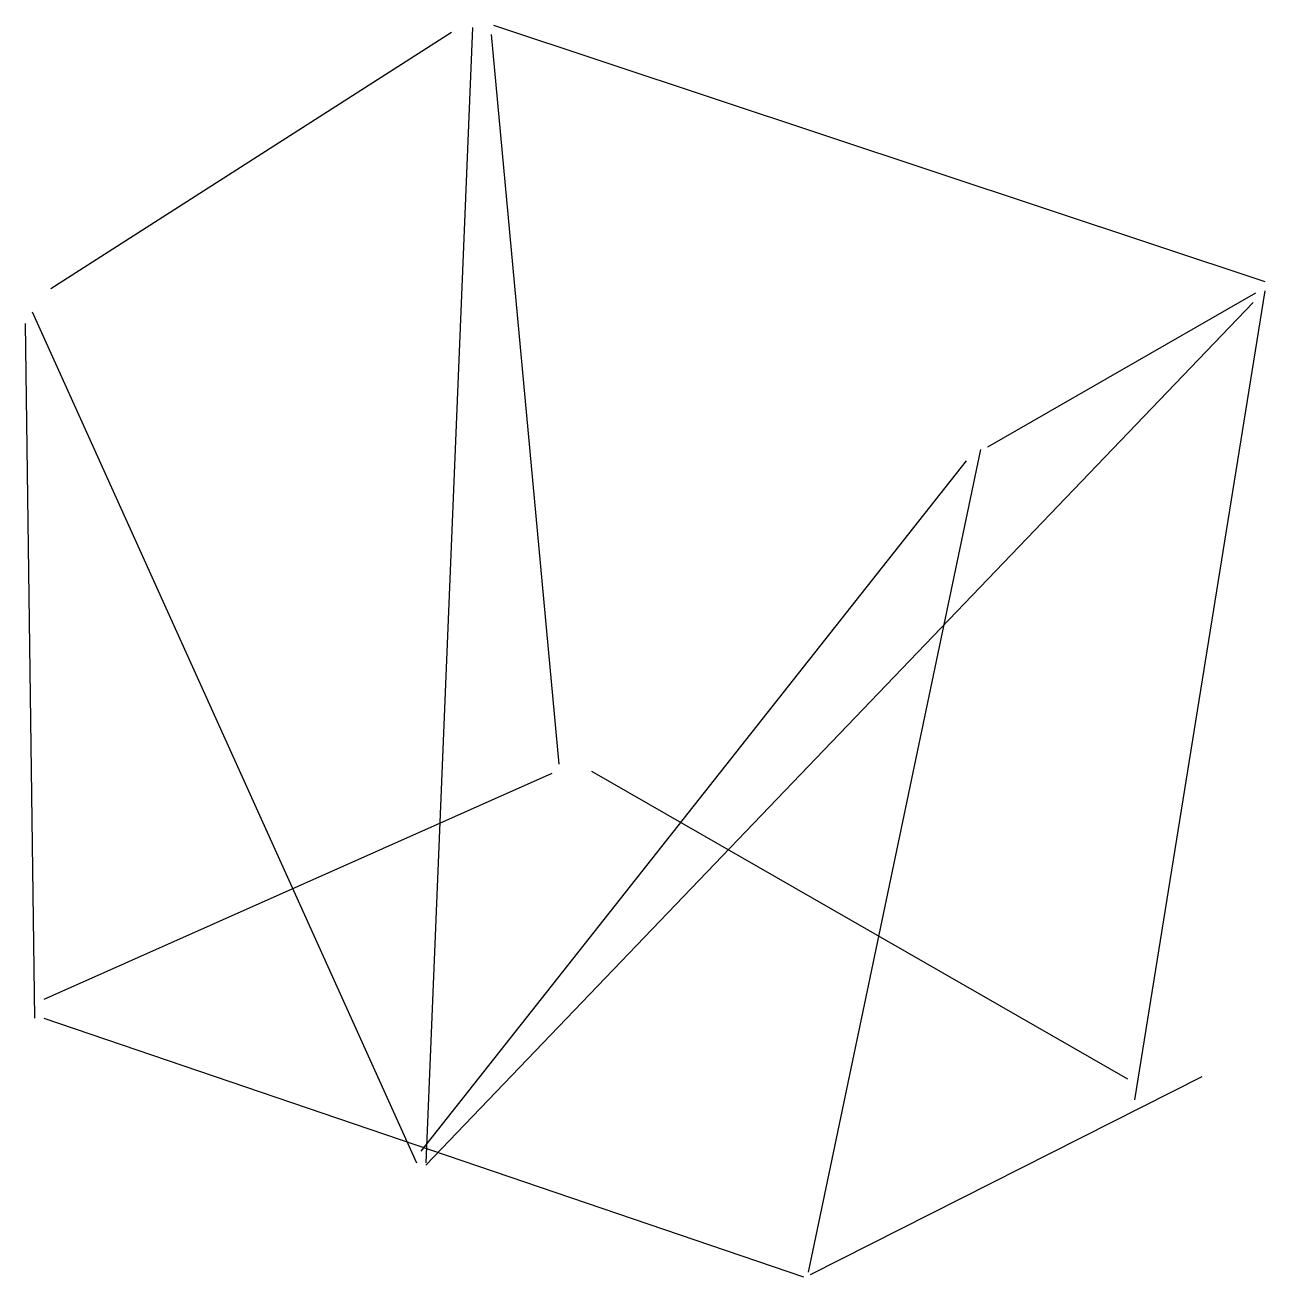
# Model space of a CAD drawing. Header units: metres. Extents: x -98 to 131, y 68 to 299.
import ezdxf

# ---------------------------------------------------------------- set-up
doc = ezdxf.new("R2010")
doc.units = ezdxf.units.M

msp = doc.modelspace()

# ---------------------------------------------------------------- linework, layer by layer
at = {"color": 0, "linetype": 'CONTINUOUS'}
for p, q in [((-15.269479, 298.650946), (-23.872003, 89.179495)), ((-11.398344, 299.081073), (130.973423, 251.767192)), ((-93.122319, 250.476814), (-19.140615, 297.790694)), ((-11.82847, 297.360568), (0.645189, 162.731073)), ((129.252918, 249.616562), (79.788407, 221.228233)), ((130.973423, 250.046688), (106.886356, 100.792902)), ((128.822792, 247.896057), (-23.872003, 88.749369)), ((-96.563328, 246.175552), (-25.592508, 89.179495)), ((-97.853707, 244.024921), (-96.133202, 115.847319)), ((78.498028, 220.798107), (46.668691, 68.963565)), ((-24.732256, 91.330126), (75.917271, 218.647476)), ((-0.645189, 161.010568), (-94.412697, 119.288328)), ((6.666956, 161.440694), (105.595978, 104.664038)), ((-94.412697, 115.847319), (45.808438, 68.103312)), ((47.098817, 68.533438), (119.360016, 105.094164))]:
    msp.add_line(p, q, dxfattribs=at)

doc.saveas('drawing.dxf')
